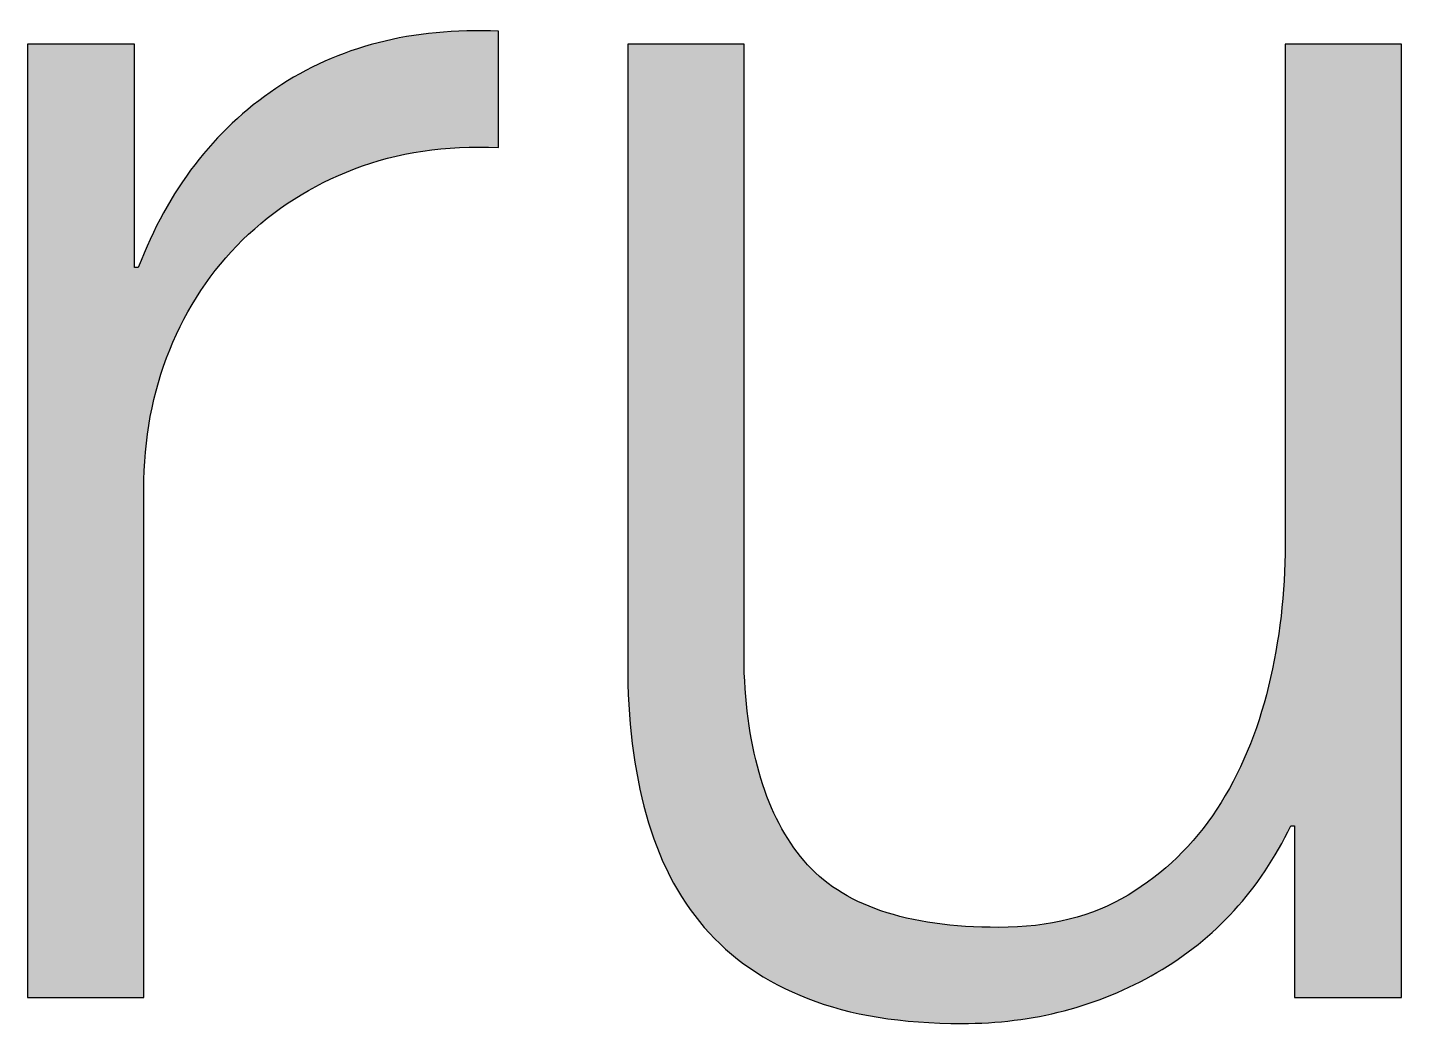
# Paper-space layout 'A1mask (portrait)' of a CAD drawing. Extents: x 0 to 565, y 0 to 805.
# Drawn here: x 416.38 to 420.556, y 80.295 to 83.321 of the extents above; entities that cross this region are included whole.
import ezdxf
from ezdxf.enums import TextEntityAlignment as Align

# ---------------------------------------------------------------- set-up
doc = ezdxf.new("R2010")
doc.units = 0
doc.layers.get('0').update_dxf_attribs({"linetype": 'CONTINUOUS'})
doc.layers.get('Defpoints').update_dxf_attribs({"linetype": 'CONTINUOUS'})
doc.layers.add('JPP_Mask', color=7, linetype='CONTINUOUS')
doc.styles.add('JPP', font='arial.ttf')

# ---------------------------------------------------------------- blocks, each defined once
blk = doc.blocks.new('A1mask (portrait)')
at = {"true_color": 0x004a91}
h = blk.add_hatch(color=154, dxfattribs=at)
edge = h.paths.add_edge_path()
edge.add_spline(control_points=[(416.7332, 81.6763), (416.7332, 81.821), (416.7332, 81.9175), (416.7332, 81.9175), (416.7332, 82.071), (416.7594, 82.2122), (416.8118, 82.3411)], knot_values=[8, 8, 8, 8, 8.250035, 8.250035, 8.250035, 9.250035, 9.250035, 9.250035, 9.250035], degree=3, periodic=0)
edge.add_spline(control_points=[(416.8118, 82.3411), (416.8642, 82.4704), (416.9381, 82.5816), (417.0335, 82.6754)], knot_values=[7, 7, 7, 7, 8, 8, 8, 8], degree=3, periodic=0)
edge.add_spline(control_points=[(417.0335, 82.6754), (417.129, 82.7688), (417.2421, 82.8408), (417.3731, 82.8913), (417.5041, 82.9418), (417.6501, 82.9633), (417.811, 82.9561)], knot_values=[5, 5, 5, 5, 6, 6, 6, 7, 7, 7, 7], degree=3, periodic=0)
edge.add_spline(control_points=[(417.811, 82.9561), (417.811, 82.9561), (417.811, 83.3094), (417.811, 83.3094), (417.549, 83.3207), (417.3235, 83.2627), (417.1345, 83.1355), (416.9456, 83.0083), (416.8062, 82.8268), (416.7164, 82.5912)], knot_values=[2, 2, 2, 2, 3, 3, 3, 4, 4, 4, 5, 5, 5, 5], degree=3, periodic=0)
edge.add_spline(control_points=[(416.7164, 82.5912), (416.7164, 82.5912), (416.7051, 82.5912), (416.7051, 82.5912)], knot_values=[1.00001, 1.00001, 1.00001, 1.00001, 2, 2, 2, 2], degree=3, periodic=0)
edge.add_spline(control_points=[(416.7051, 82.5912), (416.7051, 82.5912), (416.7051, 82.7609), (416.7051, 82.9307)], knot_values=[0.5, 0.5, 0.5, 0.5, 1, 1, 1, 1], degree=3, periodic=0)
edge.add_spline(control_points=[(416.7051, 82.9307), (416.7051, 83.1004), (416.7051, 83.2702), (416.7051, 83.2702), (416.7051, 83.2702), (416.6848, 83.2702), (416.6543, 83.2702)], knot_values=[12.749965, 12.749965, 12.749965, 12.749965, 13.249965, 13.249965, 13.249965, 13.5, 13.5, 13.5, 13.5], degree=3, periodic=0)
edge.add_spline(control_points=[(416.6543, 83.2702), (416.6237, 83.2702), (416.583, 83.2702), (416.5424, 83.2702)], knot_values=[12.49997, 12.49997, 12.49997, 12.49997, 12.749965, 12.749965, 12.749965, 12.749965], degree=3, periodic=0)
edge.add_spline(control_points=[(416.5424, 83.2702), (416.522, 83.2702), (416.5017, 83.2702), (416.4826, 83.2702)], knot_values=[12.374973, 12.374973, 12.374973, 12.374973, 12.49997, 12.49997, 12.49997, 12.49997], degree=3, periodic=0)
edge.add_spline(control_points=[(416.4826, 83.2702), (416.4635, 83.2702), (416.4457, 83.2702), (416.4305, 83.2702)], knot_values=[12.249975, 12.249975, 12.249975, 12.249975, 12.374973, 12.374973, 12.374973, 12.374973], degree=3, periodic=0)
edge.add_spline(control_points=[(416.4305, 83.2702), (416.4228, 83.2702), (416.4158, 83.2702), (416.4096, 83.2702)], knot_values=[12.187476, 12.187476, 12.187476, 12.187476, 12.249975, 12.249975, 12.249975, 12.249975], degree=3, periodic=0)
edge.add_spline(control_points=[(416.4096, 83.2702), (416.4034, 83.2702), (416.398, 83.2702), (416.3936, 83.2702)], knot_values=[12.124977, 12.124977, 12.124977, 12.124977, 12.187476, 12.187476, 12.187476, 12.187476], degree=3, periodic=0)
edge.add_spline(control_points=[(416.3876, 83.2702), (416.3859, 83.2702), (416.3844, 83.2702), (416.3833, 83.2702)], knot_values=[12.062479, 12.062479, 12.062479, 12.062479, 12.093728, 12.093728, 12.093728, 12.093728], degree=3, periodic=0)
edge.add_spline(control_points=[(416.3796, 83.2702), (416.3796, 83.2702), (416.3796, 83.2702), (416.3796, 83.2702), (416.3796, 83.2702), (416.3796, 83.2702), (416.3796, 83.2702)], knot_values=[11.99998, 11.99998, 11.99998, 11.99998, 12.001425, 12.001425, 12.001425, 12.001445, 12.001445, 12.001445, 12.001445], degree=3, periodic=0)
edge.add_spline(control_points=[(416.3796, 83.2702), (416.3796, 83.2702), (416.3796, 82.5461), (416.3796, 81.822)], knot_values=[11.49999, 11.49999, 11.49999, 11.49999, 11.99998, 11.99998, 11.99998, 11.99998], degree=3, periodic=0)
edge.add_spline(control_points=[(416.3796, 81.822), (416.3796, 81.0979), (416.3796, 80.3739), (416.3796, 80.3739), (416.3796, 80.3739), (416.3796, 80.3739), (416.3796, 80.3739)], knot_values=[10.999023, 10.999023, 10.999023, 10.999023, 11.499013, 11.499013, 11.499013, 11.49999, 11.49999, 11.49999, 11.49999], degree=3, periodic=0)
edge.add_spline(control_points=[(416.3836, 80.3739), (416.3849, 80.3739), (416.3865, 80.3739), (416.3883, 80.3739)], knot_values=[10.906252, 10.906252, 10.906252, 10.906252, 10.937501, 10.937501, 10.937501, 10.937501], degree=3, periodic=0)
edge.add_spline(control_points=[(416.3948, 80.3739), (416.3996, 80.3739), (416.4055, 80.3739), (416.4122, 80.3739)], knot_values=[10.812504, 10.812504, 10.812504, 10.812504, 10.875003, 10.875003, 10.875003, 10.875003], degree=3, periodic=0)
edge.add_spline(control_points=[(416.4122, 80.3739), (416.419, 80.3739), (416.4266, 80.3739), (416.4348, 80.3739)], knot_values=[10.750005, 10.750005, 10.750005, 10.750005, 10.812504, 10.812504, 10.812504, 10.812504], degree=3, periodic=0)
edge.add_spline(control_points=[(416.4348, 80.3739), (416.4514, 80.3739), (416.4708, 80.3739), (416.4915, 80.3739)], knot_values=[10.625008, 10.625008, 10.625008, 10.625008, 10.750005, 10.750005, 10.750005, 10.750005], degree=3, periodic=0)
edge.add_spline(control_points=[(416.4915, 80.3739), (416.5122, 80.3739), (416.5343, 80.3739), (416.5564, 80.3739)], knot_values=[10.50001, 10.50001, 10.50001, 10.50001, 10.625008, 10.625008, 10.625008, 10.625008], degree=3, periodic=0)
edge.add_spline(control_points=[(416.5564, 80.3739), (416.6006, 80.3739), (416.6448, 80.3739), (416.6779, 80.3739)], knot_values=[10.250015, 10.250015, 10.250015, 10.250015, 10.50001, 10.50001, 10.50001, 10.50001], degree=3, periodic=0)
edge.add_spline(control_points=[(416.6779, 80.3739), (416.7111, 80.3739), (416.7332, 80.3739), (416.7332, 80.3739), (416.7332, 80.3739), (416.7332, 80.3739), (416.7332, 80.3739)], knot_values=[9.999532, 9.999532, 9.999532, 9.999532, 10.249547, 10.249547, 10.249547, 10.250015, 10.250015, 10.250015, 10.250015], degree=3, periodic=0)
edge.add_spline(control_points=[(416.7332, 80.3739), (416.7332, 80.3739), (416.7332, 80.3739), (416.7332, 80.3739)], knot_values=[9.999288, 9.999288, 9.999288, 9.999288, 9.999532, 9.999532, 9.999532, 9.999532], degree=3, periodic=0)
edge.add_spline(control_points=[(416.7332, 80.3783), (416.7332, 80.3798), (416.7332, 80.3816), (416.7332, 80.3837)], knot_values=[9.953146, 9.953146, 9.953146, 9.953146, 9.968771, 9.968771, 9.968771, 9.968771], degree=3, periodic=0)
edge.add_spline(control_points=[(416.7332, 80.3837), (416.7332, 80.3859), (416.7332, 80.3884), (416.7332, 80.3912)], knot_values=[9.937521, 9.937521, 9.937521, 9.937521, 9.953146, 9.953146, 9.953146, 9.953146], degree=3, periodic=0)
edge.add_spline(control_points=[(416.7332, 80.3912), (416.7332, 80.3969), (416.7332, 80.4038), (416.7332, 80.412)], knot_values=[9.906272, 9.906272, 9.906272, 9.906272, 9.937521, 9.937521, 9.937521, 9.937521], degree=3, periodic=0)
edge.add_spline(control_points=[(416.7332, 80.412), (416.7332, 80.4202), (416.7332, 80.4296), (416.7332, 80.4402)], knot_values=[9.875022, 9.875022, 9.875022, 9.875022, 9.906272, 9.906272, 9.906272, 9.906272], degree=3, periodic=0)
edge.add_spline(control_points=[(416.7332, 80.4402), (416.7332, 80.4613), (416.7332, 80.4869), (416.7332, 80.5163)], knot_values=[9.812524, 9.812524, 9.812524, 9.812524, 9.875022, 9.875022, 9.875022, 9.875022], degree=3, periodic=0)
edge.add_spline(control_points=[(416.7332, 80.5163), (416.7332, 80.5457), (416.7332, 80.5789), (416.7332, 80.615)], knot_values=[9.750025, 9.750025, 9.750025, 9.750025, 9.812524, 9.812524, 9.812524, 9.812524], degree=3, periodic=0)
edge.add_spline(control_points=[(416.7332, 80.615), (416.7332, 80.6874), (416.7332, 80.7718), (416.7332, 80.8623)], knot_values=[9.625027, 9.625027, 9.625027, 9.625027, 9.750025, 9.750025, 9.750025, 9.750025], degree=3, periodic=0)
edge.add_spline(control_points=[(416.7332, 80.8623), (416.7332, 80.9527), (416.7332, 81.0492), (416.7332, 81.1456)], knot_values=[9.50003, 9.50003, 9.50003, 9.50003, 9.625027, 9.625027, 9.625027, 9.625027], degree=3, periodic=0)
edge.add_spline(control_points=[(416.7332, 81.1456), (416.7332, 81.3386), (416.7332, 81.5316), (416.7332, 81.6763)], knot_values=[9.250035, 9.250035, 9.250035, 9.250035, 9.50003, 9.50003, 9.50003, 9.50003], degree=3, periodic=0)
h = blk.add_hatch(color=154, dxfattribs=at)
edge = h.paths.add_edge_path()
edge.add_spline(control_points=[(418.5575, 81.3841), (418.5575, 81.3841), (418.5575, 83.2702), (418.5575, 83.2702), (418.5575, 83.2702), (418.469, 83.2702), (418.3806, 83.2702)], knot_values=[9.5, 9.5, 9.5, 9.5, 10.5, 10.5, 10.5, 11, 11, 11, 11], degree=3, periodic=0)
edge.add_spline(control_points=[(418.3806, 83.2702), (418.2922, 83.2702), (418.2038, 83.2702), (418.2038, 83.2702), (418.2038, 83.2702), (418.2038, 82.8001), (418.2038, 82.3301)], knot_values=[8.5, 8.5, 8.5, 8.5, 9, 9, 9, 9.5, 9.5, 9.5, 9.5], degree=3, periodic=0)
edge.add_spline(control_points=[(418.2038, 82.3301), (418.2038, 81.86), (418.2038, 81.3899), (418.2038, 81.3899), (418.2038, 81.2177), (418.2225, 81.0642), (418.2599, 80.9295), (418.2973, 80.7948), (418.3562, 80.6805), (418.4367, 80.5871)], knot_values=[6, 6, 6, 6, 6.5, 6.5, 6.5, 7.5, 7.5, 7.5, 8.5, 8.5, 8.5, 8.5], degree=3, periodic=0)
edge.add_spline(control_points=[(418.4367, 80.5871), (418.5171, 80.4936), (418.622, 80.4216), (418.7511, 80.3712)], knot_values=[5, 5, 5, 5, 6, 6, 6, 6], degree=3, periodic=0)
edge.add_spline(control_points=[(418.7511, 80.3712), (418.8802, 80.3203), (419.0364, 80.2951), (419.2198, 80.2951)], knot_values=[4, 4, 4, 4, 5, 5, 5, 5], degree=3, periodic=0)
edge.add_spline(control_points=[(419.2198, 80.2951), (419.4368, 80.2951), (419.6342, 80.3466), (419.812, 80.4496)], knot_values=[3, 3, 3, 3, 4, 4, 4, 4], degree=3, periodic=0)
edge.add_spline(control_points=[(419.812, 80.4496), (419.9897, 80.5526), (420.1254, 80.7013), (420.219, 80.8957)], knot_values=[2, 2, 2, 2, 3, 3, 3, 3], degree=3, periodic=0)
edge.add_spline(control_points=[(420.219, 80.8957), (420.219, 80.8957), (420.2302, 80.8957), (420.2302, 80.8957)], knot_values=[1.00001, 1.00001, 1.00001, 1.00001, 2, 2, 2, 2], degree=3, periodic=0)
edge.add_spline(control_points=[(420.2302, 80.8957), (420.2302, 80.8957), (420.2302, 80.7653), (420.2302, 80.6348)], knot_values=[0.5, 0.5, 0.5, 0.5, 1, 1, 1, 1], degree=3, periodic=0)
edge.add_spline(control_points=[(420.2302, 80.6348), (420.2302, 80.5043), (420.2302, 80.3739), (420.2302, 80.3739), (420.2302, 80.3739), (420.2506, 80.3739), (420.2811, 80.3739)], knot_values=[20.749965, 20.749965, 20.749965, 20.749965, 21.249965, 21.249965, 21.249965, 21.5, 21.5, 21.5, 21.5], degree=3, periodic=0)
edge.add_spline(control_points=[(420.2811, 80.3739), (420.3116, 80.3739), (420.3523, 80.3739), (420.393, 80.3739)], knot_values=[20.49997, 20.49997, 20.49997, 20.49997, 20.749965, 20.749965, 20.749965, 20.749965], degree=3, periodic=0)
edge.add_spline(control_points=[(420.393, 80.3739), (420.4134, 80.3739), (420.4337, 80.3739), (420.4528, 80.3739)], knot_values=[20.374972, 20.374972, 20.374972, 20.374972, 20.49997, 20.49997, 20.49997, 20.49997], degree=3, periodic=0)
edge.add_spline(control_points=[(420.4528, 80.3739), (420.4718, 80.3739), (420.4896, 80.3739), (420.5049, 80.3739)], knot_values=[20.249975, 20.249975, 20.249975, 20.249975, 20.374972, 20.374972, 20.374972, 20.374972], degree=3, periodic=0)
edge.add_spline(control_points=[(420.5049, 80.3739), (420.5125, 80.3739), (420.5195, 80.3739), (420.5257, 80.3739)], knot_values=[20.187476, 20.187476, 20.187476, 20.187476, 20.249975, 20.249975, 20.249975, 20.249975], degree=3, periodic=0)
edge.add_spline(control_points=[(420.5257, 80.3739), (420.5319, 80.3739), (420.5373, 80.3739), (420.5418, 80.3739)], knot_values=[20.124977, 20.124977, 20.124977, 20.124977, 20.187476, 20.187476, 20.187476, 20.187476], degree=3, periodic=0)
edge.add_spline(control_points=[(420.5477, 80.3739), (420.5494, 80.3739), (420.5509, 80.3739), (420.5521, 80.3739)], knot_values=[20.062479, 20.062479, 20.062479, 20.062479, 20.093728, 20.093728, 20.093728, 20.093728], degree=3, periodic=0)
edge.add_spline(control_points=[(420.5558, 80.3739), (420.5558, 80.3739), (420.5558, 80.3739), (420.5558, 80.3739), (420.5558, 80.3739), (420.5558, 80.3739), (420.5558, 80.3739)], knot_values=[19.99998, 19.99998, 19.99998, 19.99998, 20.001425, 20.001425, 20.001425, 20.001445, 20.001445, 20.001445, 20.001445], degree=3, periodic=0)
edge.add_spline(control_points=[(420.5558, 80.3739), (420.5558, 80.3739), (420.5558, 81.098), (420.5558, 81.8221)], knot_values=[19.49999, 19.49999, 19.49999, 19.49999, 19.99998, 19.99998, 19.99998, 19.99998], degree=3, periodic=0)
edge.add_spline(control_points=[(420.5558, 81.8221), (420.5558, 82.5462), (420.5558, 83.2702), (420.5558, 83.2702), (420.5558, 83.2702), (420.5558, 83.2702), (420.5558, 83.2702)], knot_values=[18.999023, 18.999023, 18.999023, 18.999023, 19.499013, 19.499013, 19.499013, 19.49999, 19.49999, 19.49999, 19.49999], degree=3, periodic=0)
edge.add_spline(control_points=[(420.5518, 83.2702), (420.5505, 83.2702), (420.5489, 83.2702), (420.547, 83.2702)], knot_values=[18.906252, 18.906252, 18.906252, 18.906252, 18.937501, 18.937501, 18.937501, 18.937501], degree=3, periodic=0)
edge.add_spline(control_points=[(420.5406, 83.2702), (420.5357, 83.2702), (420.5299, 83.2702), (420.5231, 83.2702)], knot_values=[18.812504, 18.812504, 18.812504, 18.812504, 18.875003, 18.875003, 18.875003, 18.875003], degree=3, periodic=0)
edge.add_spline(control_points=[(420.5231, 83.2702), (420.5164, 83.2702), (420.5088, 83.2702), (420.5005, 83.2702)], knot_values=[18.750005, 18.750005, 18.750005, 18.750005, 18.812504, 18.812504, 18.812504, 18.812504], degree=3, periodic=0)
edge.add_spline(control_points=[(420.5005, 83.2702), (420.4839, 83.2702), (420.4646, 83.2702), (420.4439, 83.2702)], knot_values=[18.625007, 18.625007, 18.625007, 18.625007, 18.750005, 18.750005, 18.750005, 18.750005], degree=3, periodic=0)
edge.add_spline(control_points=[(420.4439, 83.2702), (420.4232, 83.2702), (420.4011, 83.2702), (420.379, 83.2702)], knot_values=[18.50001, 18.50001, 18.50001, 18.50001, 18.625008, 18.625008, 18.625008, 18.625008], degree=3, periodic=0)
edge.add_spline(control_points=[(420.379, 83.2702), (420.3348, 83.2702), (420.2906, 83.2702), (420.2574, 83.2702)], knot_values=[18.250015, 18.250015, 18.250015, 18.250015, 18.50001, 18.50001, 18.50001, 18.50001], degree=3, periodic=0)
edge.add_spline(control_points=[(420.2574, 83.2702), (420.2243, 83.2702), (420.2022, 83.2702), (420.2022, 83.2702), (420.2022, 83.2702), (420.2022, 83.2702), (420.2022, 83.2702)], knot_values=[17.999532, 17.999532, 17.999532, 17.999532, 18.249547, 18.249547, 18.249547, 18.250015, 18.250015, 18.250015, 18.250015], degree=3, periodic=0)
edge.add_spline(control_points=[(420.2022, 83.2659), (420.2022, 83.2644), (420.2022, 83.2626), (420.2022, 83.2605)], knot_values=[17.953146, 17.953146, 17.953146, 17.953146, 17.968771, 17.968771, 17.968771, 17.968771], degree=3, periodic=0)
edge.add_spline(control_points=[(420.2022, 83.2605), (420.2022, 83.2584), (420.2022, 83.2559), (420.2022, 83.2531)], knot_values=[17.937521, 17.937521, 17.937521, 17.937521, 17.953146, 17.953146, 17.953146, 17.953146], degree=3, periodic=0)
edge.add_spline(control_points=[(420.2022, 83.2531), (420.2022, 83.2476), (420.2022, 83.2407), (420.2022, 83.2326)], knot_values=[17.906272, 17.906272, 17.906272, 17.906272, 17.937521, 17.937521, 17.937521, 17.937521], degree=3, periodic=0)
edge.add_spline(control_points=[(420.2022, 83.2326), (420.2022, 83.2245), (420.2022, 83.2153), (420.2022, 83.2049)], knot_values=[17.875022, 17.875022, 17.875022, 17.875022, 17.906272, 17.906272, 17.906272, 17.906272], degree=3, periodic=0)
edge.add_spline(control_points=[(420.2022, 83.2049), (420.2022, 83.1841), (420.2022, 83.1588), (420.2022, 83.1299)], knot_values=[17.812524, 17.812524, 17.812524, 17.812524, 17.875022, 17.875022, 17.875022, 17.875022], degree=3, periodic=0)
edge.add_spline(control_points=[(420.2022, 83.1299), (420.2022, 83.1009), (420.2022, 83.0682), (420.2022, 83.0326)], knot_values=[17.750025, 17.750025, 17.750025, 17.750025, 17.812524, 17.812524, 17.812524, 17.812524], degree=3, periodic=0)
edge.add_spline(control_points=[(420.2022, 83.0326), (420.2022, 82.9613), (420.2022, 82.8781), (420.2022, 82.789)], knot_values=[17.625028, 17.625028, 17.625028, 17.625028, 17.750025, 17.750025, 17.750025, 17.750025], degree=3, periodic=0)
edge.add_spline(control_points=[(420.2022, 82.789), (420.2022, 82.6998), (420.2022, 82.6048), (420.2022, 82.5097)], knot_values=[17.50003, 17.50003, 17.50003, 17.50003, 17.625028, 17.625028, 17.625028, 17.625028], degree=3, periodic=0)
edge.add_spline(control_points=[(420.2022, 82.5097), (420.2022, 82.3196), (420.2022, 82.1294), (420.2022, 81.9868)], knot_values=[17.250035, 17.250035, 17.250035, 17.250035, 17.50003, 17.50003, 17.50003, 17.50003], degree=3, periodic=0)
edge.add_spline(control_points=[(420.2022, 81.9868), (420.2022, 81.8442), (420.2022, 81.7491), (420.2022, 81.7491), (420.2022, 81.6031), (420.1853, 81.4598), (420.1516, 81.3197), (420.1179, 81.1795), (420.0655, 81.055), (419.9945, 80.9462)], knot_values=[15, 15, 15, 15, 15.250035, 15.250035, 15.250035, 16.250035, 16.250035, 16.250035, 17.250035, 17.250035, 17.250035, 17.250035], degree=3, periodic=0)
edge.add_spline(control_points=[(419.9945, 80.9462), (419.9233, 80.8377), (419.8335, 80.7508), (419.725, 80.6853)], knot_values=[14, 14, 14, 14, 15, 15, 15, 15], degree=3, periodic=0)
edge.add_spline(control_points=[(419.725, 80.6853), (419.6164, 80.6198), (419.4855, 80.5871), (419.3321, 80.5871)], knot_values=[13, 13, 13, 13, 14, 14, 14, 14], degree=3, periodic=0)
edge.add_spline(control_points=[(419.3321, 80.5871), (419.0514, 80.5871), (418.8539, 80.6546), (418.7399, 80.7893)], knot_values=[12, 12, 12, 12, 13, 13, 13, 13], degree=3, periodic=0)
edge.add_spline(control_points=[(418.7399, 80.7893), (418.6257, 80.924), (418.5649, 81.1222), (418.5575, 81.3841)], knot_values=[11, 11, 11, 11, 12, 12, 12, 12], degree=3, periodic=0)
at = {"layer": 'Defpoints', "color": 154, "true_color": 0x004a91}
for points, knots in [([(416.7051, 83.2702), (416.7051, 83.2702), (416.7051, 82.5912), (416.7051, 82.5912), (416.7051, 82.5912), (416.7164, 82.5912), (416.7164, 82.5912), (416.8062, 82.8268), (416.9456, 83.0083), (417.1345, 83.1355), (417.3235, 83.2627), (417.549, 83.3207), (417.811, 83.3094), (417.811, 83.3094), (417.811, 82.9561), (417.811, 82.9561), (417.6501, 82.9633), (417.5041, 82.9418), (417.3731, 82.8913), (417.2421, 82.8408), (417.129, 82.7688), (417.0335, 82.6754), (416.9381, 82.5816), (416.8642, 82.4704), (416.8118, 82.3411), (416.7594, 82.2122), (416.7332, 82.071), (416.7332, 81.9175), (416.7332, 81.9175), (416.7332, 80.3739), (416.7332, 80.3739), (416.7332, 80.3739), (416.3796, 80.3739), (416.3796, 80.3739), (416.3796, 80.3739), (416.3796, 83.2702), (416.3796, 83.2702), (416.3796, 83.2702), (416.7051, 83.2702), (416.7051, 83.2702)], [0, 0, 0, 0, 1, 1, 1, 2, 2, 2, 3, 3, 3, 4, 4, 4, 5, 5, 5, 6, 6, 6, 7, 7, 7, 8, 8, 8, 9, 9, 9, 10, 10, 10, 11, 11, 11, 12, 12, 12, 13, 13, 13, 13]), ([(420.2302, 80.3739), (420.2302, 80.3739), (420.2302, 80.8957), (420.2302, 80.8957), (420.2302, 80.8957), (420.219, 80.8957), (420.219, 80.8957), (420.1254, 80.7013), (419.9897, 80.5526), (419.812, 80.4496), (419.6342, 80.3466), (419.4368, 80.2951), (419.2198, 80.2951), (419.0364, 80.2951), (418.8802, 80.3203), (418.7511, 80.3712), (418.622, 80.4216), (418.5171, 80.4936), (418.4367, 80.5871), (418.3562, 80.6805), (418.2973, 80.7948), (418.2599, 80.9295), (418.2225, 81.0642), (418.2038, 81.2177), (418.2038, 81.3899), (418.2038, 81.3899), (418.2038, 83.2702), (418.2038, 83.2702), (418.2038, 83.2702), (418.5575, 83.2702), (418.5575, 83.2702), (418.5575, 83.2702), (418.5575, 81.3841), (418.5575, 81.3841), (418.5649, 81.1222), (418.6257, 80.924), (418.7399, 80.7893), (418.8539, 80.6546), (419.0514, 80.5871), (419.3321, 80.5871), (419.4855, 80.5871), (419.6164, 80.6198), (419.725, 80.6853), (419.8335, 80.7508), (419.9233, 80.8377), (419.9945, 80.9462), (420.0655, 81.055), (420.1179, 81.1795), (420.1516, 81.3197), (420.1853, 81.4598), (420.2022, 81.6031), (420.2022, 81.7491), (420.2022, 81.7491), (420.2022, 83.2702), (420.2022, 83.2702), (420.2022, 83.2702), (420.5558, 83.2702), (420.5558, 83.2702), (420.5558, 83.2702), (420.5558, 80.3739), (420.5558, 80.3739), (420.5558, 80.3739), (420.2302, 80.3739), (420.2302, 80.3739)], [0, 0, 0, 0, 1, 1, 1, 2, 2, 2, 3, 3, 3, 4, 4, 4, 5, 5, 5, 6, 6, 6, 7, 7, 7, 8, 8, 8, 9, 9, 9, 10, 10, 10, 11, 11, 11, 12, 12, 12, 13, 13, 13, 14, 14, 14, 15, 15, 15, 16, 16, 16, 17, 17, 17, 18, 18, 18, 19, 19, 19, 20, 20, 20, 21, 21, 21, 21])]:
    blk.add_open_spline(points, degree=3, knots=knots, dxfattribs=at)
at = {"color": 7, "style": 'JPP'}
for tag, p in [('Client', (498, 115)), ('Project1', (498, 90)), ('Project2', (498, 82.5)), ('Project3', (498, 75)), ('Title1', (498, 57.5)), ('Title2', (498, 50)), ('Title3', (498, 42.5)), ('Status', (390, 7.5))]:
    blk.add_attdef(tag, text='', height=3.5, dxfattribs=at).set_placement(p, align=Align.MIDDLE_LEFT)
at = {"color": 2, "style": 'JPP'}
for tag, p in [('Scale', (417.5, 25)), ('Checked', (507.5, 25)), ('Drawn', (462.5, 25)), ('Date', (552.5, 25))]:
    blk.add_attdef(tag, text='', height=2, dxfattribs=at).set_placement(p, align=Align.MIDDLE_CENTER)
at = {"color": 6, "style": 'JPP'}
for tag, p in [('Ref', (480, 7.5)), ('DrgNo.', (522, 7.5))]:
    blk.add_attdef(tag, text='', height=4, dxfattribs=at).set_placement(p, align=Align.MIDDLE_LEFT)
blk.add_attdef('Rev', text='', height=4, dxfattribs=at).set_placement((556.2747, 7.5), align=Align.MIDDLE_CENTER)

psp = doc.layouts.new('A1mask (portrait)')

# ---------------------------------------------------------------- block references
at = {"layer": 'JPP_Mask'}
psp.add_blockref('A1mask (portrait)', (0, 0), dxfattribs=at)

doc.saveas('drawing.dxf')
